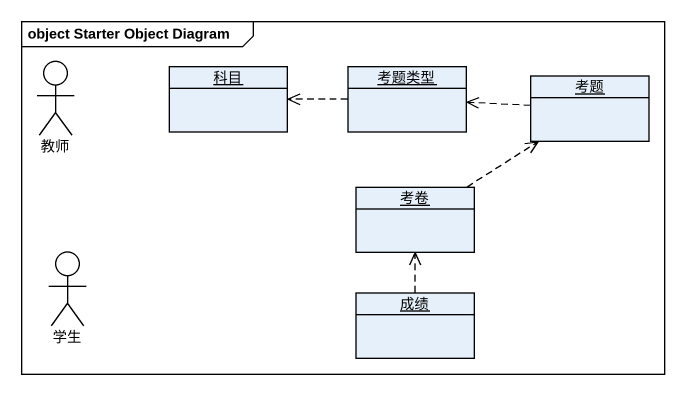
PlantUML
@startuml
mainframe object Starter Object Diagram
allowmixing
hide circle
hide empty members
actor 教师
object 科目
object 考题类型
object 考题
object 考卷
actor 学生
object 成绩
考题类型 .left.> 科目
考题 .left.> 考题类型
考卷 .up.> 考题
成绩 .up.> 考卷
@enduml
